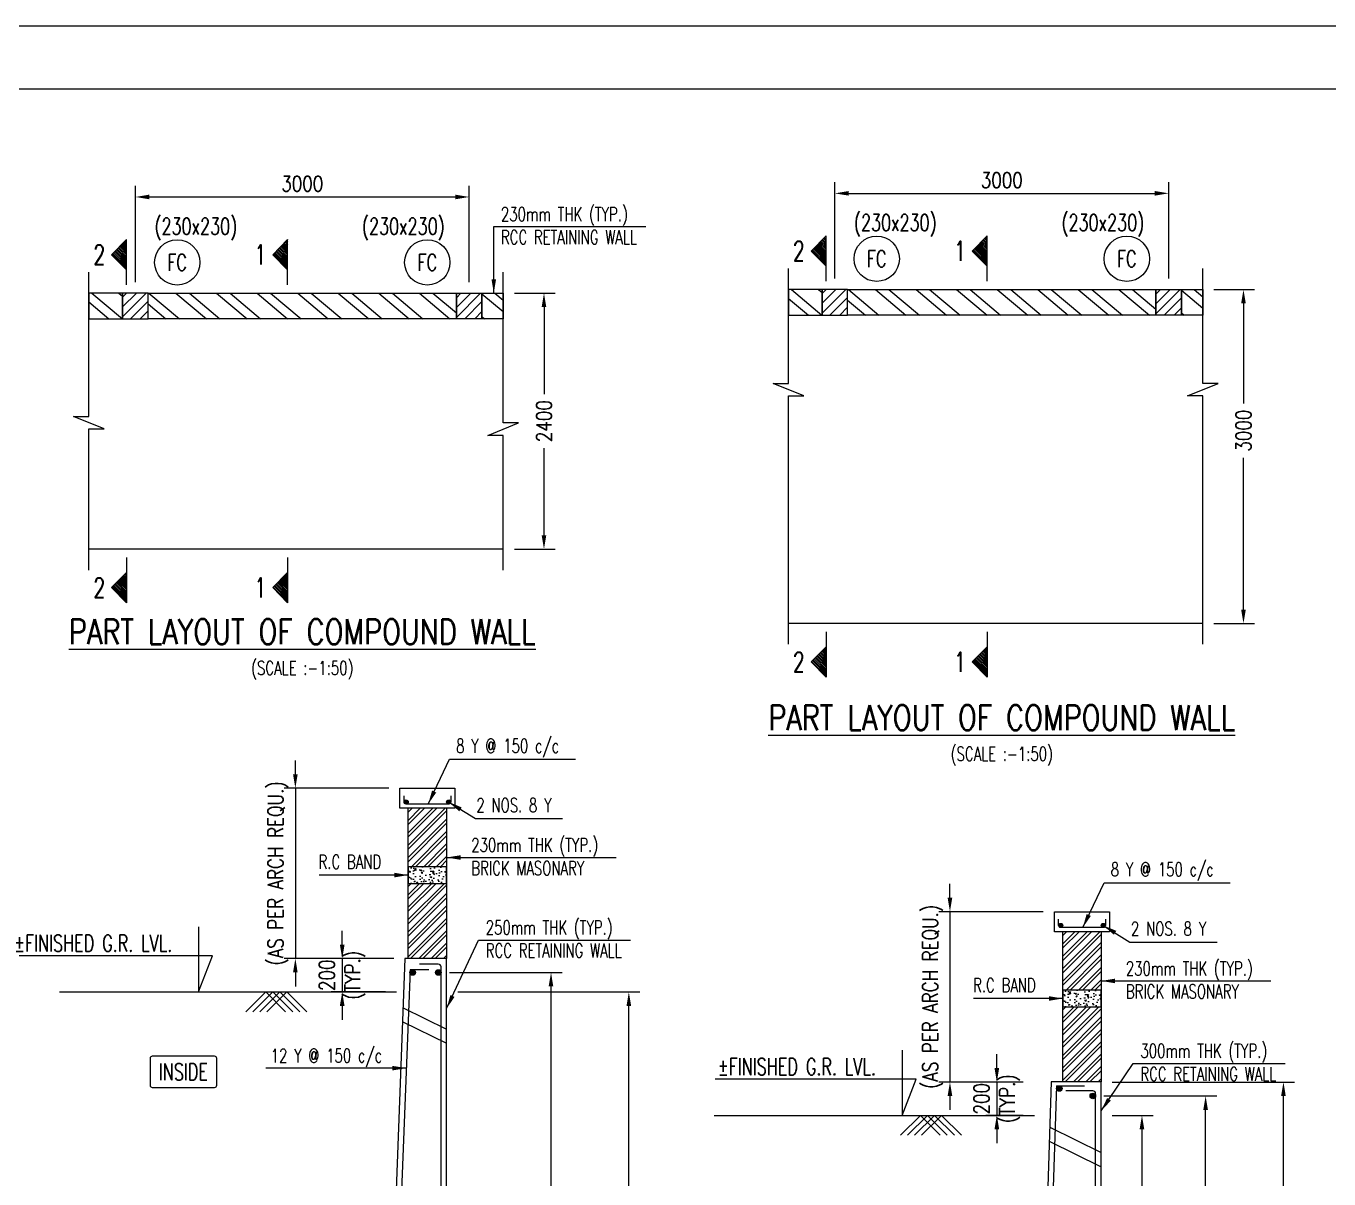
# Model space of a CAD drawing. Extents: x 324505 to 1272425, y -526289 to -156124.
# Drawn here: x 661007 to 684426, y -286992 to -266277 of the extents above; entities that cross this region are included whole.
import ezdxf
from ezdxf.enums import TextEntityAlignment as Align
from ezdxf.lldxf.tags import DXFTag

# ---------------------------------------------------------------- set-up
doc = ezdxf.new("R2010")
doc.units = 0
doc.header["$LTSCALE"] = 500
doc.header["$MEASUREMENT"] = 0
doc.header["$PDMODE"] = 35
doc.header["$PDSIZE"] = -15
doc.layers.get('DEFPOINTS').update_dxf_attribs({"color": 4})
for name, color, linetype in [('NO. BEAM', 3, 'Continuous'), ('S-BRECK LINE', 8, 'Continuous'), ('S-COLUMN', 1, 'Continuous'), ('S-COLUMN CIRCLE', 9, 'Continuous'), ('S-COLUMN HATCH', 8, 'Continuous'), ('S-COLUMN NO', 2, 'Continuous'), ('S-CONCRET LINE', 4, 'Continuous'), ('S-DIM-1', 5, 'Continuous'), ('S-HATCH', 253, 'Continuous'), ('S-LEVEL SECTION', 3, 'Continuous'), ('S-PCC', 9, 'Continuous'), ('S-REINFORCEMENT', 6, 'Continuous'), ('S-RETAINING WALL', 6, 'Continuous'), ('S-SECTION MARK', 1, 'Continuous'), ('S-TEXT', 2, 'Continuous'), ('S-TEXT-1', 4, 'Continuous'), ('S-TITIL', 6, 'Continuous'), ('s_TITILE', 9, 'Continuous'), ('TITLE', 4, 'Continuous')]:
    doc.layers.add(name, color=color, linetype=linetype)
doc.layers.add('RIDE-PROFILE', color=8, linetype='Continuous', lineweight=25)
doc.styles.add('ROMANS', font='simplex.shx', dxfattribs={"width": 0.8, "height": 275, "bigfont": 'bigfont.shx'})
tags = doc.linetypes.add('HIDDEN', pattern=[0.375, 0.25, -0.125]).pattern_tags.tags
tags[6:7] = [DXFTag(74, 4), DXFTag(75, 0), DXFTag(340, '0'), DXFTag(46, 1.0), DXFTag(50, 0.0), DXFTag(44, 0.0), DXFTag(45, 0.0)]
tags[4:5] = [DXFTag(74, 4), DXFTag(75, 0), DXFTag(340, '0'), DXFTag(46, 1.0), DXFTag(50, 0.0), DXFTag(44, 0.0), DXFTag(45, 0.0)]
doc.dimstyles.new('dim100', dxfattribs={"dimtxt": 250, "dimasz": 250, "dimexe": 200, "dimexo": 200, "dimgap": 100, "dimtad": 1, "dimdec": 0, "dimzin": 0, "dimdsep": 46, "dimtxsty": 'ROMANS', "dimcen": 0, "dimclrd": 5, "dimclre": 5, "dimclrt": 4, "dimadec": 0, "dimazin": 0, "dimtfac": 1, "dimtdec": 0, "dimtix": 1, "dimtofl": 0, "dimtmove": 2, "dimatfit": 3, "dimfxl": 0, "dimtolj": 1, "dimtzin": 0, "dimlwd": -1, "dimlwe": -1, "dimarcsym": 0})
doc.dimstyles.new('dim33.33', dxfattribs={"dimtxt": 250, "dimasz": 250, "dimexe": 200, "dimexo": 200, "dimgap": 100, "dimtad": 1, "dimdec": 0, "dimlfac": 0.333331, "dimzin": 0, "dimdsep": 46, "dimtxsty": 'ROMANS', "dimcen": 0, "dimclrd": 5, "dimclre": 5, "dimclrt": 4, "dimadec": 0, "dimazin": 0, "dimtfac": 1, "dimtdec": 0, "dimtix": 1, "dimtofl": 0, "dimtmove": 2, "dimatfit": 3, "dimfxl": 0, "dimtolj": 1, "dimtzin": 0, "dimlwd": -1, "dimlwe": -1, "dimarcsym": 0})
doc.dimstyles.new('dim50', dxfattribs={"dimtxt": 250, "dimasz": 250, "dimexe": 200, "dimexo": 200, "dimgap": 100, "dimtad": 1, "dimdec": 0, "dimlfac": 0.5, "dimzin": 0, "dimdsep": 46, "dimtxsty": 'ROMANS', "dimcen": 0, "dimclrd": 5, "dimclre": 5, "dimclrt": 4, "dimadec": 0, "dimazin": 0, "dimtfac": 1, "dimtdec": 0, "dimtix": 1, "dimtofl": 0, "dimtmove": 2, "dimatfit": 3, "dimfxl": 0, "dimtolj": 1, "dimtzin": 0, "dimlwd": -1, "dimlwe": -1, "dimarcsym": 0})
pattern_1 = [(45, (-17654042.97, 1131508.11), (-88.38834765, 88.38834765), [])]
pattern_2 = [(45, (-17641470.04, 1131573.4), (-88.38834765, 88.38834765), [])]

# ---------------------------------------------------------------- blocks, each defined once
blk = doc.blocks.new('*D224')
at = {"layer": 'DEFPOINTS', "color": 0}
for p in [(668416, -283282, 0), (670443, -283282), (668416, -298670, 0)]:
    blk.add_point(p, dxfattribs=at)
at = {"layer": 'S-DIM-1', "color": 5}
for p, q in [((668616, -283282), (670643, -283282)), ((668616, -298670), (670643, -298670))]:
    blk.add_line(p, q, dxfattribs=at)
at = {"layer": 'S-DIM-1', "color": 5, "lineweight": -3}
blk.add_line((670443, -298420), (670443, -283532), dxfattribs=at)
at = {"layer": 'S-DIM-1', "color": 5}
for points in [[(670401, -283532), (670484, -283532), (670443, -283282)], [(670401, -298420), (670484, -298420), (670443, -298670)]]:
    blk.add_solid(points, dxfattribs=at)
at = {"layer": 'S-DIM-1', "color": 4, "insert": (670443, -290434), "char_height": 275, "attachment_point": 5, "rotation": 90, "style": 'ROMANS'}
blk.add_mtext('\\A1;8 Y @ 200 c/c\\P(E/F) (TYP.)', dxfattribs=at)
blk = doc.blocks.new('*D228')
at = {"layer": 'DEFPOINTS', "color": 0}
for p in [(668566, -283632, 0), (671842, -283632), (670346, -296520, 0)]:
    blk.add_point(p, dxfattribs=at)
at = {"layer": 'S-DIM-1', "color": 5}
for p, q in [((668766, -283632), (672042, -283632)), ((670546, -296520), (672042, -296520))]:
    blk.add_line(p, q, dxfattribs=at)
at = {"layer": 'S-DIM-1', "color": 5, "lineweight": -3}
blk.add_line((671842, -296270), (671842, -283882), dxfattribs=at)
at = {"layer": 'S-DIM-1', "color": 5}
for points in [[(671800, -283882), (671883, -283882), (671842, -283632)], [(671800, -296270), (671883, -296270), (671842, -296520)]]:
    blk.add_solid(points, dxfattribs=at)
at = {"layer": 'S-DIM-1', "color": 4, "insert": (671842, -289122), "char_height": 275, "attachment_point": 5, "rotation": 90, "style": 'ROMANS'}
blk.add_mtext('\\A1;{4000\\P(MAX.)}', dxfattribs=at)
blk = doc.blocks.new('*D229')
at = {"layer": 'DEFPOINTS', "color": 0}
for p in [(667816, -283032, -1), (666690, -283632), (667666, -283632, -1)]:
    blk.add_point(p, dxfattribs=at)
at = {"layer": 'S-DIM-1', "color": 5, "lineweight": -3}
for p, q in [((666690, -282782), (666690, -282532)), ((666690, -283032), (666690, -283632)), ((666690, -283882), (666690, -284132))]:
    blk.add_line(p, q, dxfattribs=at)
at = {"layer": 'S-DIM-1', "color": 5}
for p, q in [((667616, -283032), (666490, -283032)), ((667466, -283632), (666490, -283632))]:
    blk.add_line(p, q, dxfattribs=at)
for points in [[(666648, -282782), (666732, -282782), (666690, -283032)], [(666648, -283882), (666732, -283882), (666690, -283632)]]:
    blk.add_solid(points, dxfattribs=at)
at = {"layer": 'S-DIM-1', "color": 4, "insert": (666690, -283332), "char_height": 275, "attachment_point": 5, "rotation": 90, "style": 'ROMANS'}
blk.add_mtext('\\A1;200\\P(TYP.)', dxfattribs=at)
blk = doc.blocks.new('*D230')
at = {"layer": 'DEFPOINTS', "color": 0}
for p in [(667726, -279972), (665848, -283032), (667756, -283032)]:
    blk.add_point(p, dxfattribs=at)
at = {"layer": 'S-DIM-1', "color": 5, "lineweight": -3}
for p, q in [((665848, -279722), (665848, -279472)), ((665848, -279972), (665848, -283032)), ((665848, -283282), (665848, -283532))]:
    blk.add_line(p, q, dxfattribs=at)
at = {"layer": 'S-DIM-1', "color": 5}
for p, q in [((667526, -279972), (665648, -279972)), ((667556, -283032), (665648, -283032))]:
    blk.add_line(p, q, dxfattribs=at)
for points in [[(665806, -279722), (665889, -279722), (665848, -279972)], [(665806, -283282), (665889, -283282), (665848, -283032)]]:
    blk.add_solid(points, dxfattribs=at)
at = {"layer": 'S-DIM-1', "color": 4, "insert": (665538, -281502), "char_height": 275, "attachment_point": 5, "rotation": 90, "style": 'ROMANS'}
blk.add_mtext('\\A1;(AS PER ARCH REQU.)', dxfattribs=at)
blk = doc.blocks.new('*D234')
at = {"layer": 'DEFPOINTS', "color": 0}
for p in [(668972, -269348), (662972, -271076, -1), (668972, -271076, -1)]:
    blk.add_point(p, dxfattribs=at)
at = {"layer": 'S-TEXT-1', "color": 5}
for p, q in [((662972, -270876), (662972, -269148)), ((668972, -270876), (668972, -269148)), ((663222, -269348), (668722, -269348))]:
    blk.add_line(p, q, dxfattribs=at)
for points in [[(663222, -269306), (663222, -269389), (662972, -269348)], [(668722, -269306), (668722, -269389), (668972, -269348)]]:
    blk.add_solid(points, dxfattribs=at)
at = {"layer": 'S-TEXT-1', "color": 4, "insert": (665972, -269110), "char_height": 275, "attachment_point": 5, "style": 'ROMANS'}
blk.add_mtext('\\A1;3000', dxfattribs=at)
blk = doc.blocks.new('*D235')
at = {"layer": 'DEFPOINTS', "color": 0}
for p in [(669584, -271076, -1), (669584, -275676, -1), (670317, -275676)]:
    blk.add_point(p, dxfattribs=at)
at = {"layer": 'S-TEXT-1', "color": 5}
for p, q in [((669784, -271076), (670517, -271076)), ((670317, -271326), (670317, -272888)), ((670317, -275426), (670317, -273864)), ((669784, -275676), (670517, -275676))]:
    blk.add_line(p, q, dxfattribs=at)
for points in [[(670275, -271326), (670358, -271326), (670317, -271076)], [(670275, -275426), (670358, -275426), (670317, -275676)]]:
    blk.add_solid(points, dxfattribs=at)
at = {"layer": 'S-TEXT-1', "color": 4, "insert": (670317, -273376), "char_height": 275, "attachment_point": 5, "rotation": 90, "style": 'ROMANS'}
blk.add_mtext('\\A1;{2400}', dxfattribs=at)
blk = doc.blocks.new('*D236')
at = {"layer": 'DEFPOINTS', "color": 0}
for p in [(680182, -285500, 0), (682209, -285500), (680182, -303700, 0)]:
    blk.add_point(p, dxfattribs=at)
at = {"layer": 'S-DIM-1', "color": 5}
for p, q in [((680382, -285500), (682409, -285500)), ((680382, -303700), (682409, -303700))]:
    blk.add_line(p, q, dxfattribs=at)
at = {"layer": 'S-DIM-1', "color": 5, "lineweight": -3}
blk.add_line((682209, -303450), (682209, -285750), dxfattribs=at)
at = {"layer": 'S-DIM-1', "color": 5}
for points in [[(682167, -285750), (682250, -285750), (682209, -285500)], [(682167, -303450), (682250, -303450), (682209, -303700)]]:
    blk.add_solid(points, dxfattribs=at)
at = {"layer": 'S-DIM-1', "color": 4, "insert": (682209, -293850), "char_height": 275, "attachment_point": 5, "rotation": 90, "style": 'ROMANS'}
blk.add_mtext('\\A1;8 Y @ 200 c/c\\P(E/F) (TYP.)', dxfattribs=at)
blk = doc.blocks.new('*D240')
at = {"layer": 'DEFPOINTS', "color": 0}
for p in [(680332, -285250), (683608, -285250), (682112, -300850, 0)]:
    blk.add_point(p, dxfattribs=at)
at = {"layer": 'S-DIM-1', "color": 5}
for p, q in [((680532, -285250), (683808, -285250)), ((682312, -300850), (683808, -300850))]:
    blk.add_line(p, q, dxfattribs=at)
at = {"layer": 'S-DIM-1', "color": 5, "lineweight": -3}
blk.add_line((683608, -300600), (683608, -285500), dxfattribs=at)
at = {"layer": 'S-DIM-1', "color": 5}
for points in [[(683566, -285500), (683649, -285500), (683608, -285250)], [(683566, -300600), (683649, -300600), (683608, -300850)]]:
    blk.add_solid(points, dxfattribs=at)
at = {"layer": 'S-DIM-1', "color": 4, "insert": (683608, -293050), "char_height": 275, "attachment_point": 5, "rotation": 90, "style": 'ROMANS'}
blk.add_mtext('\\A1;5200\\P(MAX.)', dxfattribs=at)
blk = doc.blocks.new('*D241')
at = {"layer": 'DEFPOINTS', "color": 0}
for p in [(679132, -285250, -1), (678456, -285850), (679132, -285850, -1)]:
    blk.add_point(p, dxfattribs=at)
at = {"layer": 'S-DIM-1', "color": 5, "lineweight": -3}
for p, q in [((678456, -285000), (678456, -284750)), ((678456, -285250), (678456, -285850)), ((678456, -286100), (678456, -286350))]:
    blk.add_line(p, q, dxfattribs=at)
at = {"layer": 'S-DIM-1', "color": 5}
for p, q in [((678932, -285250), (678256, -285250)), ((678932, -285850), (678256, -285850))]:
    blk.add_line(p, q, dxfattribs=at)
for points in [[(678415, -285000), (678498, -285000), (678456, -285250)], [(678415, -286100), (678498, -286100), (678456, -285850)]]:
    blk.add_solid(points, dxfattribs=at)
at = {"layer": 'S-DIM-1', "color": 4, "insert": (678456, -285550), "char_height": 275, "attachment_point": 5, "rotation": 90, "style": 'ROMANS'}
blk.add_mtext('\\A1;200\\P(TYP.)', dxfattribs=at)
blk = doc.blocks.new('*D243')
at = {"layer": 'DEFPOINTS', "color": 0}
for p in [(679492, -282190), (677614, -285250), (679132, -285250)]:
    blk.add_point(p, dxfattribs=at)
at = {"layer": 'S-DIM-1', "color": 5, "lineweight": -3}
for p, q in [((677614, -281940), (677614, -281690)), ((677614, -282190), (677614, -285250)), ((677614, -285500), (677614, -285750))]:
    blk.add_line(p, q, dxfattribs=at)
at = {"layer": 'S-DIM-1', "color": 5}
for p, q in [((679292, -282190), (677414, -282190)), ((678932, -285250), (677414, -285250))]:
    blk.add_line(p, q, dxfattribs=at)
for points in [[(677572, -281940), (677655, -281940), (677614, -282190)], [(677572, -285500), (677655, -285500), (677614, -285250)]]:
    blk.add_solid(points, dxfattribs=at)
at = {"layer": 'S-DIM-1', "color": 4, "insert": (677304, -283720), "char_height": 275, "attachment_point": 5, "rotation": 90, "style": 'ROMANS'}
blk.add_mtext('\\A1;(AS PER ARCH REQU.)', dxfattribs=at)
blk = doc.blocks.new('*D247')
at = {"layer": 'DEFPOINTS', "color": 0}
for p in [(680332, -285850, 0), (680332, -291850, 0), (681065, -291850)]:
    blk.add_point(p, dxfattribs=at)
at = {"layer": 'S-DIM-1', "color": 5}
for p, q in [((680532, -285850), (681265, -285850)), ((680532, -291850), (681265, -291850))]:
    blk.add_line(p, q, dxfattribs=at)
at = {"layer": 'S-DIM-1', "color": 5, "lineweight": -3}
blk.add_line((681065, -286100), (681065, -291600), dxfattribs=at)
at = {"layer": 'S-DIM-1', "color": 5}
for points in [[(681023, -286100), (681106, -286100), (681065, -285850)], [(681023, -291600), (681106, -291600), (681065, -291850)]]:
    blk.add_solid(points, dxfattribs=at)
at = {"layer": 'S-DIM-1', "color": 4, "char_height": 275, "rotation": 90, "style": 'ROMANS'}
for s, insert, attachment_point in [('\\A1;2000', (680965, -288850), 8), ('\\A1;(MIN.)', (681165, -288850), 2)]:
    blk.add_mtext(s, dxfattribs=dict(at, insert=insert, attachment_point=attachment_point))
blk = doc.blocks.new('*D248')
at = {"layer": 'DEFPOINTS', "color": 0}
for p in [(681545, -269283), (675545, -271011, -1), (681545, -271011, -1)]:
    blk.add_point(p, dxfattribs=at)
at = {"layer": 'S-TEXT-1', "color": 5}
for p, q in [((675545, -270811), (675545, -269083)), ((675795, -269283), (681295, -269283)), ((681545, -270811), (681545, -269083))]:
    blk.add_line(p, q, dxfattribs=at)
for points in [[(675795, -269241), (675795, -269324), (675545, -269283)], [(681295, -269241), (681295, -269324), (681545, -269283)]]:
    blk.add_solid(points, dxfattribs=at)
at = {"layer": 'S-TEXT-1', "color": 4, "insert": (678545, -269045), "char_height": 275, "attachment_point": 5, "style": 'ROMANS'}
blk.add_mtext('\\A1;3000', dxfattribs=at)
blk = doc.blocks.new('*D249')
at = {"layer": 'DEFPOINTS', "color": 0}
for p in [(682157, -271011, -1), (682157, -277011, -1), (682889, -277011)]:
    blk.add_point(p, dxfattribs=at)
at = {"layer": 'S-TEXT-1', "color": 5}
for p, q in [((682357, -271011), (683089, -271011)), ((682889, -271261), (682889, -273058)), ((682889, -276761), (682889, -274034)), ((682357, -277011), (683089, -277011))]:
    blk.add_line(p, q, dxfattribs=at)
for points in [[(682848, -271261), (682931, -271261), (682889, -271011)], [(682848, -276761), (682931, -276761), (682889, -277011)]]:
    blk.add_solid(points, dxfattribs=at)
at = {"layer": 'S-TEXT-1', "color": 4, "insert": (682889, -273546), "char_height": 275, "attachment_point": 5, "rotation": 90, "style": 'ROMANS'}
blk.add_mtext('\\A1;3000', dxfattribs=at)
blk = doc.blocks.new('zw$155A')
at = {"layer": 's_TITILE', "color": 7}
blk.add_lwpolyline([(0, 0), (88000, 0), (88000, 58000), (0, 58000)], close=True, dxfattribs=at)
at = {"layer": 's_TITILE', "color": 1}
blk.add_lwpolyline([(1300, 800), (78500, 800), (78500, 57200), (1300, 57200)], close=True, dxfattribs=at)

msp = doc.modelspace()

# ---------------------------------------------------------------- hatches: boundary and pattern name
at = {"layer": 'S-COLUMN HATCH'}
h = msp.add_hatch(dxfattribs=at)
h.set_pattern_fill('ANSI31', color=256, scale=1000, angle=360, style=0)
h.set_pattern_definition(pattern_1)
h.paths.add_polyline_path([(662742.027, -271535.986), (663202.027, -271535.986), (663202.027, -271075.986), (662742.027, -271075.986)])
h = msp.add_hatch(dxfattribs=at)
h.set_pattern_fill('ANSI31', color=256, scale=1000, angle=360, style=0)
h.set_pattern_definition(pattern_1)
h.paths.add_polyline_path([(669202.027, -271535.986), (668742.027, -271535.986), (668742.027, -271075.986), (669202.027, -271075.986)])
h = msp.add_hatch(dxfattribs=at)
h.set_pattern_fill('ANSI31', color=256, scale=1000, angle=360, style=0)
h.set_pattern_definition(pattern_2)
h.paths.add_polyline_path([(675314.956, -271470.697), (675774.956, -271470.697), (675774.956, -271010.697), (675314.956, -271010.697)])
h = msp.add_hatch(dxfattribs=at)
h.set_pattern_fill('ANSI31', color=256, scale=1000, angle=360, style=0)
h.set_pattern_definition(pattern_2)
h.paths.add_polyline_path([(681774.956, -271470.697), (681314.956, -271470.697), (681314.956, -271010.697), (681774.956, -271010.697)])
at = {"layer": 'S-HATCH'}
h = msp.add_hatch(dxfattribs=at)
h.set_pattern_fill('ANSI32', color=256, scale=1250, angle=275, style=0)
h.set_pattern_definition([(320, (-15768516.05, 837155.3), (301.306692, 359.083333), []), (320, (-15768496.8, 836935.2), (301.306692, 359.083333), [])])
h.paths.add_polyline_path([(662742.027, -271535.986), (662742.027, -271075.986), (662137.264, -271075.986), (662137.264, -271535.986)])
h = msp.add_hatch(dxfattribs=at)
h.set_pattern_fill('ANSI32', color=256, scale=1250, angle=275, style=0)
h.set_pattern_definition([(320, (-15769679.04, 837155.3), (301.306692, 359.083333), []), (320, (-15769659.8, 836935.2), (301.306692, 359.083333), [])])
h.paths.add_polyline_path([(663202.027, -271535.986), (663202.027, -271075.986), (668742.027, -271075.986), (668742.027, -271535.986)])
h = msp.add_hatch(dxfattribs=at)
h.set_pattern_fill('ANSI32', color=256, scale=1250, angle=275, style=0)
h.set_pattern_definition([(320, (-15773673, 837155.3), (301.306692, 359.083333), []), (320, (-15773653.73, 836935.2), (301.306692, 359.083333), [])])
h.paths.add_polyline_path([(669202.027, -271535.986), (669202.027, -271075.986), (669584.468, -271075.986), (669584.468, -271535.986)])
h = msp.add_hatch(dxfattribs=at)
h.set_pattern_fill('ANSI32', color=256, scale=1250, angle=275, style=0)
h.set_pattern_definition([(320, (-15755943.1, 837220.6), (301.306692, 359.083333), []), (320, (-15755923.86, 837000.47), (301.306692, 359.083333), [])])
h.paths.add_polyline_path([(675314.956, -271470.697), (675314.956, -271010.697), (674710.193, -271010.697), (674710.193, -271470.697)])
h = msp.add_hatch(dxfattribs=at)
h.set_pattern_fill('ANSI32', color=256, scale=1250, angle=275, style=0)
h.set_pattern_definition([(320, (-15757106.1, 837220.6), (301.306692, 359.083333), []), (320, (-15757086.85, 837000.47), (301.306692, 359.083333), [])])
h.paths.add_polyline_path([(675774.956, -271470.697), (675774.956, -271010.697), (681314.956, -271010.697), (681314.956, -271470.697)])
h = msp.add_hatch(dxfattribs=at)
h.set_pattern_fill('ANSI32', color=256, scale=1250, angle=275, style=0)
h.set_pattern_definition([(320, (-15761100.06, 837220.6), (301.306692, 359.083333), []), (320, (-15761080.8, 837000.47), (301.306692, 359.083333), [])])
h.paths.add_polyline_path([(681774.956, -271470.697), (681774.956, -271010.697), (682157.396, -271010.697), (682157.396, -271470.697)])
h = msp.add_hatch(dxfattribs=at)
h.set_pattern_fill('ANSI32', color=256, scale=420, style=0)
h.set_pattern_definition([(45, (-8023321, 117771.68), (-111.369318, 111.369318), []), (45, (-8023246.76, 117771.68), (-111.369318, 111.369318), [])])
h.paths.add_polyline_path([(667876.282, -281381.936), (668566.282, -281381.936), (668566.282, -280331.936), (667876.282, -280331.936)])
h.paths.add_polyline_path([(668566.282, -281681.936), (667876.282, -281681.936), (667876.282, -283031.936), (668566.282, -283031.936)])
h = msp.add_hatch(dxfattribs=at)
h.set_pattern_fill('ANSI32', color=256, scale=420, style=0)
h.set_pattern_definition([(45, (-8011554.99, 115553.97), (-111.369318, 111.369318), []), (45, (-8011480.75, 115553.97), (-111.369318, 111.369318), [])])
h.paths.add_polyline_path([(679642.297, -283599.645), (680332.297, -283599.645), (680332.297, -282549.645), (679642.297, -282549.645)])
h.paths.add_polyline_path([(680332.297, -283899.645), (679642.297, -283899.645), (679642.297, -285249.645), (680332.297, -285249.645)])
at = {"layer": 'S-PCC', "linetype": 'ByBlock'}
h = msp.add_hatch(dxfattribs=at)
h.set_pattern_fill('AR-CONC,_O', color=256, scale=30)
h.set_pattern_definition([(50, (-17655525.18, 1128458), (215.1780548, -18.8256405), [22.5, -247.5]), (355, (-17655525.18, 1128458), (-41.6254, 225.65764), [18, -198]), (100.4514445, (-17655507.24, 1128456.43), (173.552654, 206.8319973), [19.1220576, -210.3426336]), (46.1842, (-17655525.18, 1128518), (320.1723992, -49.6557842), [33.75, -371.25]), (96.6356355, (-17655498.5, 1128513.86), (280.3985837, 292.23558), [28.6831026, -315.514128]), (351.184164, (-17655525.18, 1128518), (280.3985835, 292.23558), [27, -297.0000003]), (21, (-17655495.18, 1128503), (179.0721156, -120.7856672), [22.5, -247.5]), (326, (-17655495.18, 1128503), (72.9945996, 217.5450135), [18, -198]), (71.4514447, (-17655480.25, 1128492.93), (252.066713, 96.7593458), [19.122057, -210.3426336]), (37.5, (-17655525.176, 1128457.995), (3.6479566, 99.86815615), [0, -195.6, 0, -201, 0, -198.75]), (7.5, (-17655525.18, 1128458), (78.92086123, 118.32351356), [0, -114.6, 0, -191.1, 0, -75.75]), (327.5, (-17655592.08, 1128457.995), (160.14673085, -6.76646152), [0, -75, 0, -234, 0, -310.5]), (317.5, (-17655622.08, 1128458), (174.9558508, 30.0314947), [0, -97.5, 0, -155.4, 0, -220.5])])
h.paths.add_polyline_path([(668566.282, -281381.936), (667876.282, -281381.936), (667876.282, -281681.936), (668566.282, -281681.936)])
h = msp.add_hatch(dxfattribs=at)
h.set_pattern_fill('AR-CONC,_O', color=256, scale=30)
h.set_pattern_definition([(50, (-17643759.16, 1126240.29), (215.1780548, -18.8256405), [22.5, -247.5]), (355, (-17643759.16, 1126240.29), (-41.6254, 225.65764), [18, -198]), (100.4514445, (-17643741.23, 1126238.72), (173.552654, 206.8319973), [19.1220576, -210.3426336]), (46.1842, (-17643759.16, 1126300.29), (320.1723992, -49.6557842), [33.75, -371.25]), (96.6356355, (-17643732.48, 1126296.15), (280.3985837, 292.23558), [28.6831026, -315.514128]), (351.184164, (-17643759.16, 1126300.3), (280.3985835, 292.23558), [27, -297.0000003]), (21, (-17643729.16, 1126285.29), (179.0721156, -120.7856672), [22.5, -247.5]), (326, (-17643729.16, 1126285.29), (72.9945996, 217.5450135), [18, -198]), (71.4514447, (-17643714.24, 1126275.22), (252.066713, 96.7593458), [19.122057, -210.3426336]), (37.5, (-17643759.16, 1126240.29), (3.6479566, 99.86815615), [0, -195.6, 0, -201, 0, -198.75]), (7.5, (-17643759.16, 1126240.29), (78.92086123, 118.32351356), [0, -114.6, 0, -191.1, 0, -75.75]), (327.5, (-17643826.06, 1126240.29), (160.14673085, -6.76646152), [0, -75, 0, -234, 0, -310.5]), (317.5, (-17643856.06, 1126240.29), (174.9558508, 30.0314947), [0, -97.5, 0, -155.4, 0, -220.5])])
h.paths.add_polyline_path([(680332.297, -283599.645), (679642.297, -283599.645), (679642.297, -283899.645), (680332.297, -283899.645)])
at = {"layer": 'S-SECTION MARK'}
h = msp.add_hatch(dxfattribs=at)
h.set_pattern_fill('ANSI31', color=256, scale=172.406964, angle=270, style=0)
h.set_pattern_definition([(315, (660974.174, -194673.835), (15.2387667, 15.2387667), [])])
h.paths.add_polyline_path([(662546.023, -270384.993), (662813.152, -270113.128), (662813.152, -270656.858)])
h = msp.add_hatch(dxfattribs=at)
h.set_pattern_fill('ANSI31', color=256, scale=172.406964, angle=270, style=0)
h.set_pattern_definition([(315, (663869.481, -194673.835), (15.2387667, 15.2387667), [])])
h.paths.add_polyline_path([(665441.33, -270384.993), (665708.459, -270113.128), (665708.459, -270656.858)])
h = msp.add_hatch(dxfattribs=at)
h.set_pattern_fill('ANSI31', color=256, scale=172.406964, angle=270, style=0)
h.set_pattern_definition([(315, (673547.102, -194608.546), (15.2387667, 15.2387667), [])])
h.paths.add_polyline_path([(675118.951, -270319.705), (675386.08, -270047.839), (675386.08, -270591.57)])
h = msp.add_hatch(dxfattribs=at)
h.set_pattern_fill('ANSI31', color=256, scale=172.406964, angle=270, style=0)
h.set_pattern_definition([(315, (676442.41, -194608.546), (15.2387667, 15.2387667), [])])
h.paths.add_polyline_path([(678014.259, -270319.705), (678281.388, -270047.839), (678281.388, -270591.57)])
h = msp.add_hatch(dxfattribs=at)
h.set_pattern_fill('ANSI31', color=256, scale=172.406964, angle=270, style=0)
h.set_pattern_definition([(315, (660974.174, -198583.835), (15.2387667, 15.2387667), [])])
h.paths.add_polyline_path([(662546.023, -276366.978), (662813.152, -276638.844), (662813.152, -276095.113)])
h = msp.add_hatch(dxfattribs=at)
h.set_pattern_fill('ANSI31', color=256, scale=172.406964, angle=270, style=0)
h.set_pattern_definition([(315, (663869.481, -198583.835), (15.2387667, 15.2387667), [])])
h.paths.add_polyline_path([(665441.33, -276366.978), (665708.459, -276638.844), (665708.459, -276095.113)])
h = msp.add_hatch(dxfattribs=at)
h.set_pattern_fill('ANSI31', color=256, scale=172.406964, angle=270, style=0)
h.set_pattern_definition([(315, (673547.102, -199918.546), (15.2387667, 15.2387667), [])])
h.paths.add_polyline_path([(675118.951, -277701.69), (675386.08, -277973.555), (675386.08, -277429.825)])
h = msp.add_hatch(dxfattribs=at)
h.set_pattern_fill('ANSI31', color=256, scale=172.406964, angle=270, style=0)
h.set_pattern_definition([(315, (676442.41, -199918.546), (15.2387667, 15.2387667), [])])
h.paths.add_polyline_path([(678014.259, -277701.69), (678281.388, -277973.555), (678281.388, -277429.825)])

# ---------------------------------------------------------------- linework, layer by layer
at = {"layer": 'NO. BEAM', "color": 7, "elevation": -8.324}
msp.add_lwpolyline([(664396.415, -284786.999), (663276.415, -284786.999, 0.414213562), (663236.415, -284826.999), (663236.415, -285306.999, 0.414213562), (663276.415, -285346.999), (664396.415, -285346.999, 0.414213562), (664436.415, -285306.999), (664436.415, -284826.999, 0.414213562)], format="xyb", close=True, dxfattribs=at)
at = {"layer": 'RIDE-PROFILE', "color": 2, "linetype": 'HIDDEN', "ltscale": 1000}
for p, q in [((667785.455, -283916.838, -9.124), (668566.282, -284299.28, -9.124)), ((667776.725, -284167.461, -9.124), (668566.282, -284554.179, -9.124)), ((679406.05, -286063.32, -9.124), (680332.297, -286516.988, -9.124)), ((679397.955, -286314.255, -9.124), (680332.297, -286771.888, -9.124))]:
    msp.add_line(p, q, dxfattribs=at)
at = {"layer": 'S-BRECK LINE', "elevation": -8.324}
for points in [[(662137.264, -276050.986), (662137.264, -273516.771), (662412.012, -273516.771), (661862.516, -273291.14), (662137.264, -273291.14), (662137.264, -270700.986)], [(669584.468, -276050.986), (669584.468, -273633.902), (669309.72, -273633.902), (669859.216, -273408.27), (669584.468, -273408.27), (669584.468, -270700.986)], [(674710.193, -277385.697), (674710.193, -272923.513), (674984.94, -272923.513), (674435.445, -272697.882), (674710.193, -272697.882), (674710.193, -270635.697)], [(682157.396, -277385.697), (682157.396, -272923.513), (681882.649, -272923.513), (682432.144, -272697.882), (682157.396, -272697.882), (682157.396, -270635.697)]]:
    msp.add_lwpolyline(points, dxfattribs=at)
at = {"layer": 'S-COLUMN', "elevation": -8.324}
for points in [[(662742.027, -271535.986), (663202.027, -271535.986), (663202.027, -271075.986), (662742.027, -271075.986)], [(669202.027, -271535.986), (668742.027, -271535.986), (668742.027, -271075.986), (669202.027, -271075.986)], [(675314.956, -271470.697), (675774.956, -271470.697), (675774.956, -271010.697), (675314.956, -271010.697)], [(681774.956, -271470.697), (681314.956, -271470.697), (681314.956, -271010.697), (681774.956, -271010.697)]]:
    msp.add_lwpolyline(points, close=True, dxfattribs=at)
at = {"layer": 'S-COLUMN', "color": 4, "elevation": -8.324}
for points in [[(667876.282, -283031.936), (667876.282, -280331.936)], [(668566.282, -280331.936), (668566.282, -283031.936)], [(679642.297, -285249.645), (679642.297, -282549.645)], [(680332.297, -282549.645), (680332.297, -285249.645)]]:
    msp.add_lwpolyline(points, dxfattribs=at)
at = {"layer": 'S-COLUMN CIRCLE'}
for centre in [(663724.553, -270523.511, -8.324), (668219.502, -270523.511, -8.324), (676297.481, -270458.223, -8.324), (680792.431, -270458.223, -8.324)]:
    msp.add_circle(centre, 407.525, dxfattribs=at)
at = {"layer": 'S-CONCRET LINE'}
for p, q in [((669584.468, -275675.986, -8.324), (662137.264, -275675.986, -8.324)), ((682157.396, -277010.697, -8.324), (674710.193, -277010.697, -8.324))]:
    msp.add_line(p, q, dxfattribs=at)
at = {"layer": 'S-CONCRET LINE', "elevation": -8.324}
for points in [[(662742.027, -271535.986), (662742.027, -271075.986), (662137.264, -271075.986), (662137.264, -271535.986)], [(663202.027, -271535.986), (663202.027, -271075.986), (668742.027, -271075.986), (668742.027, -271535.986)], [(669202.027, -271535.986), (669202.027, -271075.986), (669584.468, -271075.986), (669584.468, -271535.986)], [(675314.956, -271470.697), (675314.956, -271010.697), (674710.193, -271010.697), (674710.193, -271470.697)], [(675774.956, -271470.697), (675774.956, -271010.697), (681314.956, -271010.697), (681314.956, -271470.697)], [(681774.956, -271470.697), (681774.956, -271010.697), (682157.396, -271010.697), (682157.396, -271470.697)], [(667726.282, -280331.936), (667726.282, -279971.936), (668716.282, -279971.936), (668716.282, -280331.936)], [(679492.297, -282549.645), (679492.297, -282189.645), (680482.297, -282189.645), (680482.297, -282549.645)]]:
    msp.add_lwpolyline(points, close=True, dxfattribs=at)
at = {"layer": 'S-LEVEL SECTION'}
for p, q in [((661607.11, -283631.936, -8.324), (667666.282, -283631.936, -8.324)), ((673373.125, -285849.645, -8.324), (679132.297, -285849.645, -8.324))]:
    msp.add_line(p, q, dxfattribs=at)
at = {"layer": 'S-LEVEL SECTION', "elevation": -8.324}
for points in [[(664105.63, -282461.537), (664105.63, -283631.936), (664355.63, -282981.936), (660745.001, -282981.936)], [(676753.645, -284679.245), (676753.645, -285849.645), (677003.645, -285199.645), (673393.016, -285199.645)]]:
    msp.add_lwpolyline(points, dxfattribs=at)
at = {"layer": 'S-PCC', "elevation": -8.324}
for points in [[(668566.282, -281381.936), (667876.282, -281381.936), (667876.282, -281681.936), (668566.282, -281681.936)], [(680332.297, -283599.645), (679642.297, -283599.645), (679642.297, -283899.645), (680332.297, -283899.645)]]:
    msp.add_lwpolyline(points, close=True, dxfattribs=at)
for points in [[(664957.357, -283989.909), (665315.33, -283631.936), (665673.303, -283989.909)], [(665083.92, -283989.909), (665441.893, -283631.936), (665799.866, -283989.909)], [(665210.482, -283989.909), (665568.455, -283631.936), (665926.428, -283989.909)], [(665337.045, -283989.909), (665695.018, -283631.936), (666052.991, -283989.909)], [(676723.372, -286207.618), (677081.345, -285849.645), (677439.318, -286207.618)], [(676849.935, -286207.618), (677207.908, -285849.645), (677565.88, -286207.618)], [(676976.497, -286207.618), (677334.47, -285849.645), (677692.443, -286207.618)], [(677103.06, -286207.618), (677461.033, -285849.645), (677819.005, -286207.618)]]:
    msp.add_lwpolyline(points, dxfattribs=at)
at = {"layer": 'S-REINFORCEMENT', "color": 5, "ltscale": 10}
for p, q in [((667908.754, -283231.936, -8.324), (667278.351, -299819.884, -8.324)), ((668249.117, -283231.936, -8.324), (667908.754, -283231.936, -8.324)), ((679530.196, -285316.399, -8.324), (678893.64, -305049.645, -8.324))]:
    msp.add_line(p, q, dxfattribs=at)
at = {"layer": 'S-REINFORCEMENT', "color": 5, "elevation": -8.324}
for points in [[(668641.282, -280106.936), (668641.282, -280219.436, -0.414213562), (668603.782, -280256.936), (667838.782, -280256.936, -0.414213562), (667801.282, -280219.436), (667801.282, -280106.936)], [(680407.297, -282324.645), (680407.297, -282437.145, -0.414213562), (680369.797, -282474.645), (679604.797, -282474.645, -0.414213562), (679567.297, -282437.145), (679567.297, -282324.645)]]:
    msp.add_lwpolyline(points, format="xyb", dxfattribs=at)
at = {"layer": 'S-REINFORCEMENT', "color": 5, "const_width": 37.5, "elevation": -8.324}
for points in [[(667820.032, -280219.436, 1), (667857.532, -280219.436, 1)], [(668622.532, -280219.436, -1), (668585.032, -280219.436, -1)], [(679586.047, -282437.145, 1), (679623.547, -282437.145, 1)], [(680388.547, -282437.145, -1), (680351.047, -282437.145, -1)]]:
    msp.add_lwpolyline(points, format="xyb", close=True, dxfattribs=at)
at = {"layer": 'S-REINFORCEMENT', "color": 5, "ltscale": 10, "elevation": -8.324}
for points in [[(666266.282, -299869.884), (666316.282, -299919.884), (668416.282, -299919.884, 0.414213562), (668466.282, -299869.884), (668466.282, -283181.936, 0.414213562), (668416.282, -283131.936), (668076.282, -283131.936)], [(677882.297, -305099.645), (677932.297, -305149.645), (680182.297, -305149.645, 0.414213562), (680232.297, -305099.645), (680232.297, -285458.6, 0.414213562), (680182.297, -285408.6), (679699.297, -285408.6)]]:
    msp.add_lwpolyline(points, format="xyb", dxfattribs=at)
at = {"layer": 'S-REINFORCEMENT', "color": 5, "ltscale": 10, "const_width": 50, "elevation": -8.324}
for points in [[(667932.552, -283281.936, 1), (667982.552, -283281.936, 1)], [(668391.282, -283281.936, 1), (668441.282, -283281.936, 1)], [(679555.295, -285366.399, 1), (679605.295, -285366.399, 1)], [(680157.297, -285499.645, 1), (680207.297, -285499.645, 1)]]:
    msp.add_lwpolyline(points, format="xyb", close=True, dxfattribs=at)
at = {"layer": 'S-REINFORCEMENT', "color": 5, "ltscale": 10, "elevation": -8.324}
msp.add_lwpolyline([(679530.196, -285316.399), (680031.455, -285316.399)], dxfattribs=at)
at = {"layer": 'S-REINFORCEMENT', "color": 5}
for centre in [(667838.782, -280219.436, -8.324), (668603.782, -280219.436, -8.324), (679604.797, -282437.145, -8.324), (680369.797, -282437.145, -8.324)]:
    msp.add_circle(centre, 37.5, dxfattribs=at)
at = {"layer": 'S-REINFORCEMENT', "color": 5, "ltscale": 10}
for centre in [(667957.552, -283281.936, -8.324), (668416.282, -283281.936, -8.324), (679580.295, -285366.399, -8.324), (680182.297, -285499.645, -8.324)]:
    msp.add_circle(centre, 50, dxfattribs=at)
at = {"layer": 'S-RETAINING WALL', "color": 4}
for p, q in [((667816.282, -283031.936, -8.324), (667216.282, -298819.884, -8.324)), ((668566.282, -283031.936, -8.324), (667816.282, -283031.936, -8.324)), ((679432.297, -285249.645, -8.324), (678832.297, -303849.645, -8.324)), ((680332.297, -285249.645, -8.324), (679432.297, -285249.645, -8.324))]:
    msp.add_line(p, q, dxfattribs=at)
at = {"layer": 'S-RETAINING WALL', "color": 4, "elevation": -8.324}
for points in [[(668566.282, -300119.884), (668566.282, -283031.936)], [(680332.297, -305349.645), (680332.297, -285249.645)]]:
    msp.add_lwpolyline(points, dxfattribs=at)
at = {"layer": 'S-SECTION MARK'}
for p, q in [((662546.023, -270384.993, -8.324), (662813.152, -270113.128, -8.324)), ((662813.152, -270925.986, -8.324), (662813.152, -270113.128, -8.324)), ((665441.33, -270384.993, -8.324), (665708.459, -270113.128, -8.324)), ((665708.459, -270925.986, -8.324), (665708.459, -270113.128, -8.324)), ((675118.951, -270319.705, -8.324), (675386.08, -270047.839, -8.324)), ((675386.08, -270860.697, -8.324), (675386.08, -270047.839, -8.324)), ((678014.259, -270319.705, -8.324), (678281.388, -270047.839, -8.324)), ((678281.388, -270860.697, -8.324), (678281.388, -270047.839, -8.324)), ((662813.152, -270656.858, -8.324), (662546.023, -270384.993, -8.324)), ((665708.459, -270656.858, -8.324), (665441.33, -270384.993, -8.324)), ((675386.08, -270591.57, -8.324), (675118.951, -270319.705, -8.324)), ((678281.388, -270591.57, -8.324), (678014.259, -270319.705, -8.324)), ((662813.152, -275825.986, -8.324), (662813.152, -276638.844, -8.324)), ((665708.459, -275825.986, -8.324), (665708.459, -276638.844, -8.324)), ((662813.152, -276095.113, -8.324), (662546.023, -276366.978, -8.324)), ((665708.459, -276095.113, -8.324), (665441.33, -276366.978, -8.324)), ((662546.023, -276366.978, -8.324), (662813.152, -276638.844, -8.324)), ((665441.33, -276366.978, -8.324), (665708.459, -276638.844, -8.324)), ((675386.08, -277160.697, -8.324), (675386.08, -277973.555, -8.324)), ((678281.388, -277160.697, -8.324), (678281.388, -277973.555, -8.324)), ((675386.08, -277429.825, -8.324), (675118.951, -277701.69, -8.324)), ((678281.388, -277429.825, -8.324), (678014.259, -277701.69, -8.324)), ((675118.951, -277701.69, -8.324), (675386.08, -277973.555, -8.324)), ((678014.259, -277701.69, -8.324), (678281.388, -277973.555, -8.324))]:
    msp.add_line(p, q, dxfattribs=at)

# ---------------------------------------------------------------- block references
at = {"xscale": 1.420454545454545, "yscale": 1.420454545454545, "zscale": 1.420454545454545}
msp.add_blockref('zw$155A', (611343.115, -348663.35), dxfattribs=at)

# ---------------------------------------------------------------- texts
at = {"layer": 'S-COLUMN NO', "style": 'ROMANS', "width": 0.7}
for p in [(663317.027, -269873.511, -8.324), (667047.027, -269873.511, -8.324), (675889.956, -269808.223, -8.324), (679619.956, -269808.223, -8.324)]:
    msp.add_text('(230x230)', height=300, dxfattribs=at).set_placement(p, align=Align.MIDDLE_LEFT)
for p in [(663724.553, -270523.511, -8.324), (668219.502, -270523.511, -8.324), (676297.481, -270458.223, -8.324), (680792.431, -270458.223, -8.324)]:
    msp.add_text('FC', height=300, dxfattribs=at).set_placement(p, align=Align.MIDDLE)
at = {"layer": 'S-LEVEL SECTION', "style": 'ROMANS', "width": 0.7}
for p in [(660791.764, -282756.936, -8.324), (673439.779, -284974.645, -8.324)]:
    msp.add_text('%%PFINISHED G.R. LVL.', height=300, dxfattribs=at).set_placement(p, align=Align.MIDDLE_LEFT)
at = {"layer": 'S-SECTION MARK', "style": 'ROMANS', "width": 0.7}
for s, p in [('2', (662323.24, -270383.631, -8.324)), ('1', (665218.547, -270383.631, -8.324)), ('2', (674896.168, -270318.343, -8.324)), ('1', (677791.476, -270318.343, -8.324)), ('2', (662323.24, -276368.34, -8.324)), ('1', (665218.547, -276368.34, -8.324)), ('2', (674896.168, -277703.052, -8.324)), ('1', (677791.476, -277703.052, -8.324))]:
    msp.add_text(s, height=350, dxfattribs=at).set_placement(p, align=Align.MIDDLE)
at = {"layer": 'S-TEXT', "style": 'ROMANS', "width": 0.7}
for p in [(665972.027, -277810.603, -8.324), (678544.956, -279352.398, -8.324)]:
    msp.add_text('(SCALE :-1:50)', height=250, dxfattribs=at).set_placement(p, align=Align.MIDDLE_CENTER)
at = {"layer": 'S-TEXT-1', "style": 'ROMANS', "width": 0.7}
for s, p in [('230mm THK (TYP.)', (669542.515, -269654.959, 2.769)), ('RCC RETAINING WALL', (669542.515, -270069.245, 2.769)), ('8 Y @ 150 c/c', (668736.782, -279211.182, -8.324)), ('2 NOS. 8 Y', (669101.616, -280277.065, -8.324)), ('230mm THK (TYP.)', (669009.616, -280991.434, -8.324)), ('R.C BAND', (666264.055, -281291.936, -8.324)), ('BRICK MASONARY', (669009.616, -281405.72, -8.324)), ('8 Y @ 150 c/c', (680502.797, -281428.89, -8.324)), ('250mm THK (TYP.)', (669269.584, -282473.702, -8.324)), ('2 NOS. 8 Y', (680867.631, -282494.774, -8.324)), ('RCC RETAINING WALL', (669269.584, -282887.988, -8.324)), ('230mm THK (TYP.)', (680775.631, -283209.143, -8.324)), ('R.C BAND', (678030.07, -283509.645, -8.324)), ('BRICK MASONARY', (680775.631, -283623.429, -8.324)), ('300mm THK (TYP.)', (681035.599, -284691.411, -8.324)), ('12 Y @ 150 c/c', (665404.323, -284776.255, -8.324)), ('RCC RETAINING WALL', (681035.599, -285105.696, -8.324))]:
    msp.add_text(s, height=250, dxfattribs=at).set_placement(p, align=Align.MIDDLE_LEFT)
at = {"layer": 'S-TITIL', "style": 'ROMANS', "width": 0.8}
for p in [(665972.027, -277160.603, -8.324), (678544.956, -278702.398, -8.324)]:
    msp.add_text('%%UPART LAYOUT OF COMPOUND WALL', height=450, dxfattribs=at).set_placement(p, align=Align.MIDDLE_CENTER)
at = {"layer": 'TITLE', "color": 2, "style": 'ROMANS', "width": 0.7}
msp.add_text('INSIDE', height=300, dxfattribs=at).set_placement((663836.415, -285066.999, -8.324), align=Align.MIDDLE_CENTER)

# ---------------------------------------------------------------- dimensions: what is measured, and where the dimension line sits
at = {"layer": 'S-DIM-1'}
for base, p1, p2, text, override, picture, middle in [((665847.782, -283031.936, -8.324), (667726.282, -279971.936, -8.324), (667756.282, -283031.936, -8.324), '(AS PER ARCH REQU.)', {"dimtofl": 1, "dimtmove": 0, "dimlwd": 65533}, '*D230', (665538.259, -281501.936, -8.324)), ((677613.797, -285249.645, -8.324), (679492.297, -282189.645, -8.324), (679132.297, -285249.645, -8.324), '(AS PER ARCH REQU.)', {"dimtofl": 1, "dimtmove": 0, "dimlwd": 65533}, '*D243', (677304.273, -283719.645, -8.324)), ((681064.613, -291849.645, -8.324), (680332.297, -285849.645, -8.324), (680332.297, -291849.645, -8.324), '<>\\X(MIN.)', {"dimtxt": 250, "dimasz": 250, "dimtxsty": 'ROMANS', "dimtofl": 1, "dimtmove": 0, "dimlwd": 65533}, '*D247', (681064.613, -288849.645, -8.324))]:
    dim = msp.add_linear_dim(base=base, p1=p1, p2=p2, angle=90, text=text, dimstyle='dim33.33', override=override, dxfattribs=at)
    dim.commit()
    dim.dimension.update_dxf_attribs({"geometry": picture, "text_midpoint": middle})
for base, p1, p2, angle, text, override, picture, middle in [((666690.165, -283631.936, -7.071), (667816.282, -283031.936, -8.324), (667666.282, -283631.936, -8.324), 90, '<>\\X(TYP.)', {"dimtofl": 1, "dimtmove": 0, "dimlwd": 65533}, '*D229', (666690.165, -283331.936, -7.071)), ((670442.601, -283281.936, -8.324), (668416.282, -298669.883, -8.324), (668416.282, -283281.936, -8.324), 90, '8 Y @ 200 c/c\\X(E/F) (TYP.)', {"dimtxt": 250, "dimasz": 250, "dimtofl": 1, "dimtmove": 0, "dimlwd": 65533}, '*D224', (670442.601, -290433.543, -8.324)), ((671841.643, -283631.936, -8.324), (670345.521, -296519.884, -8.324), (668566.282, -283631.936, -8.324), 270, '{4000\\X(MAX.)}', {"dimtxt": 250, "dimasz": 250, "dimtxsty": 'ROMANS', "dimtofl": 1, "dimtmove": 0, "dimlwd": 65533}, '*D228', (671841.643, -289122.132, -8.324)), ((678456.18, -285849.645, -7.071), (679132.297, -285249.645, -8.324), (679132.297, -285849.645, -8.324), 90, '<>\\X(TYP.)', {"dimtofl": 1, "dimtmove": 0, "dimlwd": 65533}, '*D241', (678456.18, -285549.645, -7.071)), ((683607.658, -285249.645, -8.324), (682111.536, -300849.645, -8.324), (680332.297, -285249.645, -8.324), 270, '<>\\X(MAX.)', {"dimtxt": 250, "dimasz": 250, "dimtxsty": 'ROMANS', "dimtofl": 1, "dimtmove": 0, "dimlwd": 65533}, '*D240', (683607.658, -293049.645, -8.324)), ((682208.616, -285499.645, -8.324), (680182.297, -303699.644, -8.324), (680182.297, -285499.645, -8.324), 90, '8 Y @ 200 c/c\\X(E/F) (TYP.)', {"dimtxt": 250, "dimasz": 250, "dimtofl": 1, "dimtmove": 0, "dimlwd": 65533}, '*D236', (682208.616, -293849.644, -8.324))]:
    dim = msp.add_linear_dim(base=base, p1=p1, p2=p2, angle=angle, text=text, dimstyle='dim33.33', override=override, dxfattribs=at)
    dim.commit()
    dim.dimension.update_dxf_attribs({"geometry": picture, "text_midpoint": middle, "dimtype": 160})
at = {"layer": 'S-TEXT-1', "color": 5}
for base, p1, p2, picture, middle in [((668972.027, -269347.829, -7.071), (662972.027, -271075.986, -8.324), (668972.027, -271075.986, -8.324), '*D234', (665972.027, -269110.329, -7.071)), ((681544.956, -269282.541, -7.071), (675544.956, -271010.697, -8.324), (681544.956, -271010.697, -8.324), '*D248', (678544.956, -269045.041, -7.071))]:
    dim = msp.add_linear_dim(base=base, p1=p1, p2=p2, dimstyle='dim50', dxfattribs=at)
    dim.commit()
    dim.dimension.update_dxf_attribs({"geometry": picture, "text_midpoint": middle})
dim = msp.add_linear_dim(base=(670316.507, -275675.986, -7.071), p1=(669584.468, -271075.986, -8.324), p2=(669584.468, -275675.986, -8.324), angle=270, text='{2400}', dimstyle='dim50', override={"dimtxsty": 'ROMANS'}, dxfattribs=at)
dim.commit()
dim.dimension.update_dxf_attribs({"geometry": '*D235', "text_midpoint": (670316.507, -273375.986, -7.071), "dimtype": 160})
dim = msp.add_linear_dim(base=(682889.436, -277010.697, -7.071), p1=(682157.396, -271010.697, -8.324), p2=(682157.396, -277010.697, -8.324), angle=270, dimstyle='dim50', override={"dimtxsty": 'ROMANS'}, dxfattribs=at)
dim.commit()
dim.dimension.update_dxf_attribs({"geometry": '*D249', "text_midpoint": (682889.436, -273546.114, -7.071), "dimtype": 160})

# ---------------------------------------------------------------- leaders
at = {"layer": 'S-DIM-1'}
for points, dimstyle in [([(669414.479, -271075.986, 2.769), (669414.479, -269879.959, 2.769), (672145.378, -269879.959, 2.769)], 'dim100'), ([(668235.782, -280256.936, -8.324), (668616.782, -279451.182, -8.324), (670882.352, -279451.182, -8.324)], 'dim33.33'), ([(668603.782, -280219.436, -8.324), (669082.852, -280517.065, -8.324), (670650.222, -280517.065, -8.324)], 'dim33.33'), ([(668566.282, -281216.434, -8.324), (671612.479, -281216.434, -8.324)], 'dim100'), ([(667876.282, -281531.936, -8.324), (666273.782, -281531.936, -8.324)], 'dim33.33'), ([(680001.797, -282474.645, -8.324), (680382.797, -281668.89, -8.324), (682648.367, -281668.89, -8.324)], 'dim33.33'), ([(680369.797, -282437.145, -8.324), (680848.867, -282734.774, -8.324), (682416.237, -282734.774, -8.324)], 'dim33.33'), ([(668566.282, -283930.127, -8.324), (669141.549, -282698.702, -8.324), (671872.447, -282698.702, -8.324)], 'dim100'), ([(680332.297, -283434.143, -8.324), (683378.494, -283434.143, -8.324)], 'dim100'), ([(679642.297, -283749.645, -8.324), (678039.797, -283749.645, -8.324)], 'dim33.33'), ([(667841.513, -285001.255, -8.324), (665315.752, -285001.255, -8.324)], 'dim100'), ([(680332.297, -285768.278, -8.324), (680907.563, -284916.411, -8.324), (683638.462, -284916.411, -8.324)], 'dim100')]:
    msp.add_leader(points, dimstyle=dimstyle, dxfattribs=at)

doc.saveas('drawing.dxf')
